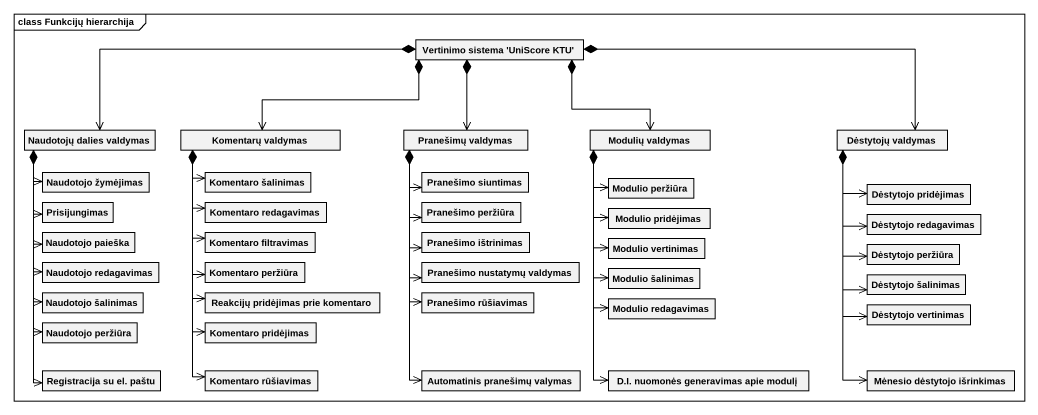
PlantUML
@startuml
mainframe class Funkcijų hierarchija
hide circle
hide empty members
class "Vertinimo sistema 'UniScore KTU'" as Vertinimo_sistema_UniScore
class "Naudotojų dalies valdymas" as Naudotojų_dalies_valdymas
class "Komentarų valdymas" as Komentarų_valdymas
class "Pranešimų valdymas" as Pranešimų_valdymas
class "Modulių valdymas" as Modulių_valdymas
class "Dėstytojų valdymas" as Dėstytojų_valdymas
class "Naudotojo žymėjimas" as Naudotojo_žymėjimas
class "Komentaro šalinimas" as Komentaro_šalinimas
class "Pranešimo siuntimas" as Pranešimo_siuntimas
class "Modulio peržiūra" as Modulio_peržiūra
class "Dėstytojo pridėjimas" as Dėstytojo_pridėjimas
class Prisijungimas
class "Komentaro redagavimas" as Komentaro_redagavimas
class "Pranešimo peržiūra" as Pranešimo_peržiūra
class "Modulio pridėjimas" as Modulio_pridėjimas
class "Dėstytojo redagavimas" as Dėstytojo_redagavimas
class "Naudotojo paieška" as Naudotojo_paieška
class "Naudotojo redagavimas" as Naudotojo_redagavimas
class "Komentaro filtravimas" as Komentaro_filtravimas
class "Komentaro peržiūra" as Komentaro_peržiūra
class "Pranešimo ištrinimas" as Pranešimo_ištrinimas
class "Pranešimo nustatymų valdymas" as Pranešimo_nustatymų_valdymas
class "Modulio vertinimas" as Modulio_vertinimas
class "Dėstytojo peržiūra" as Dėstytojo_peržiūra
class "Naudotojo šalinimas" as Naudotojo_šalinimas
class "Reakcijų pridėjimas prie komentaro" as Reakcijų_pridėjimas_prie
class "Pranešimo rūšiavimas" as Pranešimo_rūšiavimas
class "Modulio šalinimas" as Modulio_šalinimas
class "Modulio redagavimas" as Modulio_redagavimas
class "Dėstytojo šalinimas" as Dėstytojo_šalinimas
class "Naudotojo peržiūra" as Naudotojo_peržiūra
class "Komentaro pridėjimas" as Komentaro_pridėjimas
class "Dėstytojo vertinimas" as Dėstytojo_vertinimas
class "Registracija su el. paštu" as Registracija_su_el_paštu
class "Komentaro rūšiavimas" as Komentaro_rūšiavimas
class "Automatinis pranešimų valymas" as Automatinis_pranešimų
class "D.I. nuomonės generavimas apie modulį" as D_I_nuomonės_generavimas
class "Mėnesio dėstytojo išrinkimas" as Mėnesio_dėstytojo_išrinkimas
Vertinimo_sistema_UniScore *-left-> Naudotojų_dalies_valdymas
Vertinimo_sistema_UniScore *-left-> Komentarų_valdymas
Vertinimo_sistema_UniScore *--> Pranešimų_valdymas
Vertinimo_sistema_UniScore *--> Modulių_valdymas
Vertinimo_sistema_UniScore *-right-> Dėstytojų_valdymas
Naudotojų_dalies_valdymas *--> Naudotojo_žymėjimas
Naudotojų_dalies_valdymas *--> Prisijungimas
Naudotojų_dalies_valdymas *--> Naudotojo_paieška
Naudotojų_dalies_valdymas *--> Naudotojo_redagavimas
Naudotojų_dalies_valdymas *--> Naudotojo_šalinimas
Naudotojų_dalies_valdymas *--> Naudotojo_peržiūra
Naudotojų_dalies_valdymas *--> Registracija_su_el_paštu
Komentarų_valdymas *--> Komentaro_šalinimas
Komentarų_valdymas *--> Komentaro_redagavimas
Komentarų_valdymas *--> Komentaro_filtravimas
Komentarų_valdymas *--> Komentaro_peržiūra
Komentarų_valdymas *--> Reakcijų_pridėjimas_prie
Komentarų_valdymas --> Komentaro_pridėjimas
Komentarų_valdymas *--> Komentaro_rūšiavimas
Pranešimų_valdymas *--> Pranešimo_siuntimas
Pranešimų_valdymas *--> Pranešimo_peržiūra
Pranešimų_valdymas *--> Pranešimo_ištrinimas
Pranešimų_valdymas *--> Pranešimo_nustatymų_valdymas
Pranešimų_valdymas *--> Pranešimo_rūšiavimas
Pranešimų_valdymas *--> Automatinis_pranešimų
Modulių_valdymas *--> Modulio_peržiūra
Modulių_valdymas *--> Modulio_pridėjimas
Modulių_valdymas *--> Modulio_vertinimas
Modulių_valdymas *--> Modulio_šalinimas
Modulių_valdymas *--> Modulio_redagavimas
Modulių_valdymas *--> D_I_nuomonės_generavimas
Dėstytojų_valdymas *--> Dėstytojo_pridėjimas
Dėstytojų_valdymas *--> Dėstytojo_redagavimas
Dėstytojų_valdymas *--> Dėstytojo_peržiūra
Dėstytojų_valdymas *--> Dėstytojo_šalinimas
Dėstytojų_valdymas *--> Dėstytojo_vertinimas
Dėstytojų_valdymas *--> Mėnesio_dėstytojo_išrinkimas
@enduml
